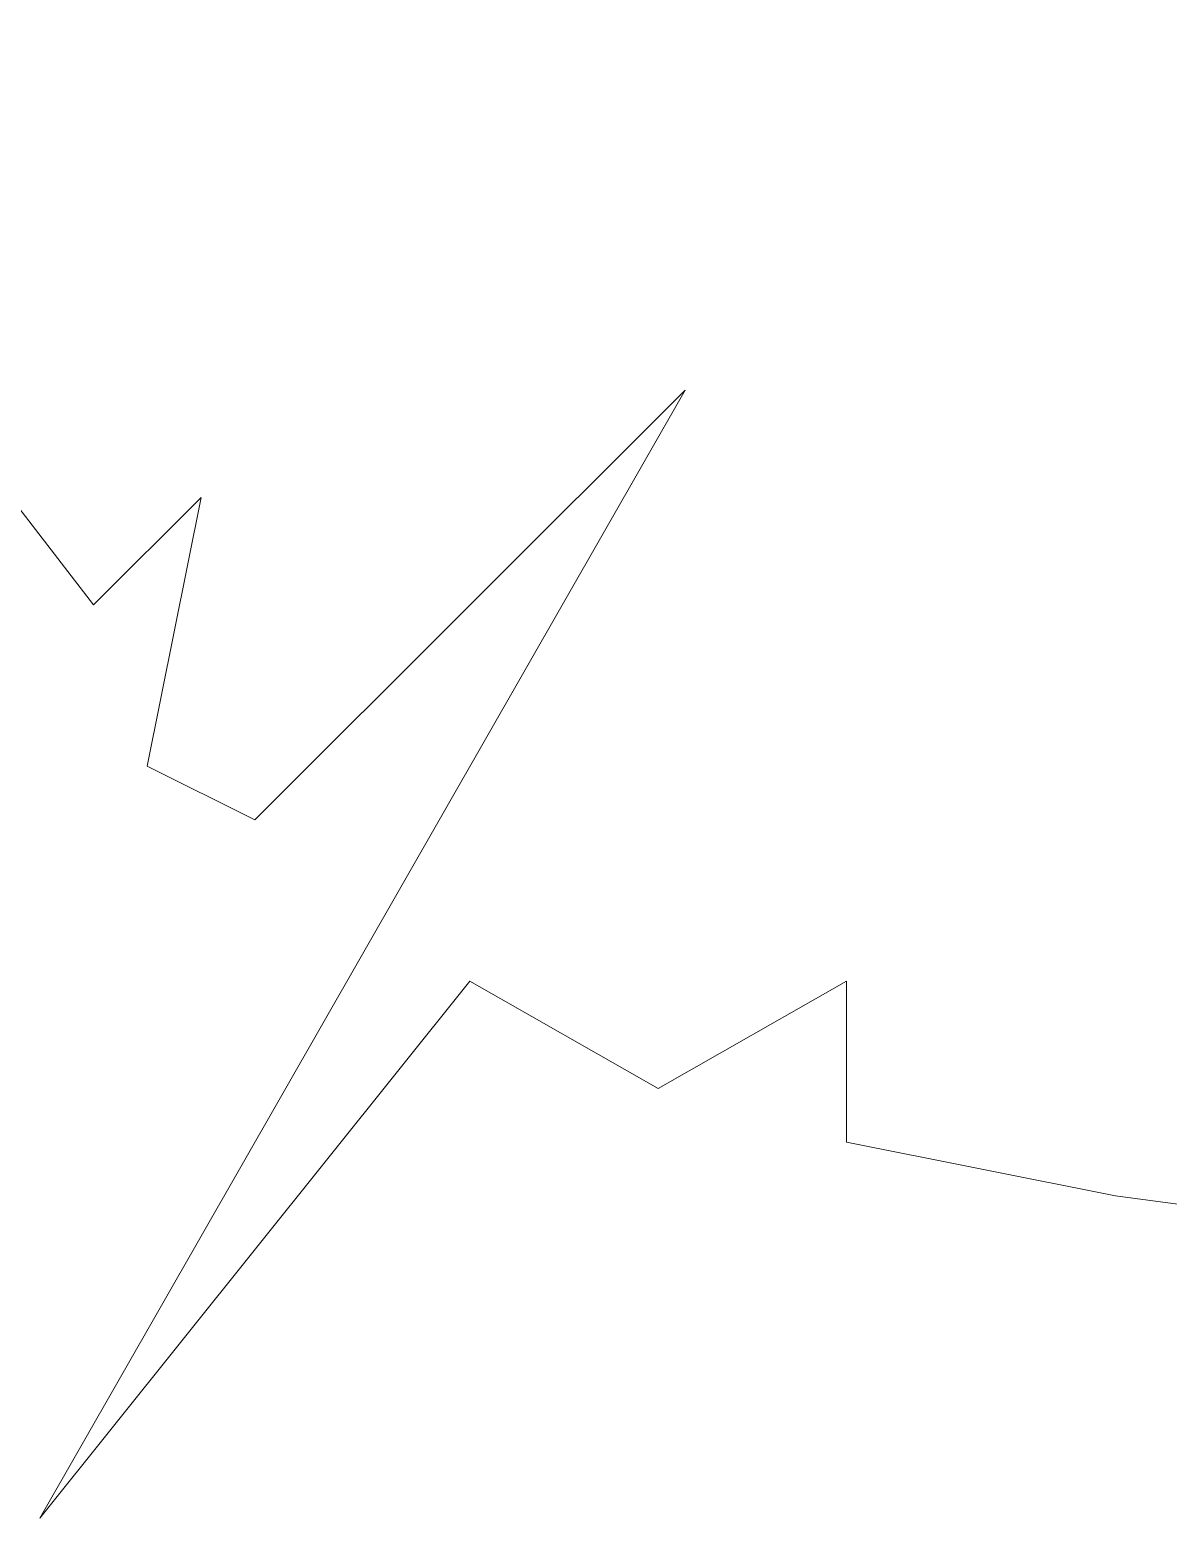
# Model space of a CAD drawing. Header units: millimetres. Extents: x 46404 to 154333, y -1327 to 55734.
# Drawn here: x 68463.9 to 68686.2, y 53702.4 to 53993.1 of the extents above; entities that cross this region are included whole.
import ezdxf

# ---------------------------------------------------------------- set-up
doc = ezdxf.new("R2010")
doc.units = ezdxf.units.MM
doc.layers.add('G-IMPT-2', color=8, linetype='Continuous', lineweight=18)
doc.layers.add('L-PLNT-1', color=253, linetype='Continuous', lineweight=18)

# ---------------------------------------------------------------- blocks, each defined once
blk = doc.blocks.new('CAY MAI VAN PHUC - CAY DUC SOC_dwg-V20-TKCS_RAMP NKT 2 - MẶT BẰNG')
at = {"layer": 'G-IMPT-2', "flags": 128}
blk.add_lwpolyline([(-472.63, -105.23), (-446.03, -204.89), (-419.43, -198.25), (-419.43, -238.12), (-352.92, -324.49), (-326.32, -297.92), (-339.62, -364.36), (-313.02, -377.65), (-206.61, -271.34), (-366.22, -550.4), (-259.82, -417.52), (-213.26, -444.09), (-166.71, -417.52), (-166.71, -457.38), (-100.21, -470.67), (-19.93, -481.36)], dxfattribs=at)
blk = doc.blocks.new('CAY MAI VAN PHUC - CAY BONG TRANG-V21-TKCS_RAMP NKT 2 - MẶT BẰNG')
at = {"xscale": 0.7894736842105263, "yscale": 0.7894736842105263, "zscale": 0.7894736842105263}
blk.add_blockref('CAY MAI VAN PHUC - CAY DUC SOC_dwg-V20-TKCS_RAMP NKT 2 - MẶT BẰNG', (0, 0), dxfattribs=at)

msp = doc.modelspace()

# ---------------------------------------------------------------- block references
at = {"layer": 'L-PLNT-1'}
msp.add_blockref('CAY MAI VAN PHUC - CAY BONG TRANG-V21-TKCS_RAMP NKT 2 - MẶT BẰNG', (68755, 54136.94), dxfattribs=at)

doc.saveas('drawing.dxf')
